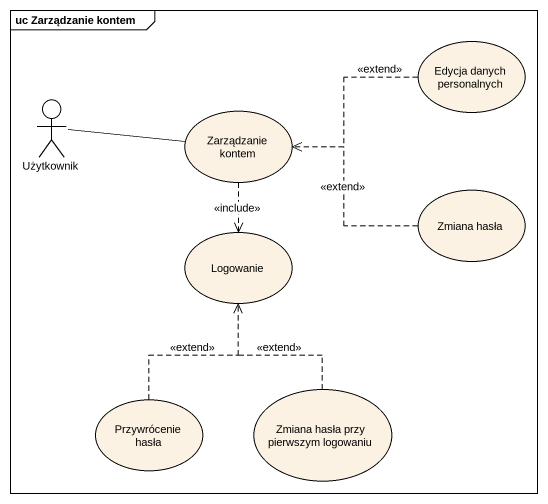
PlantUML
@startuml
mainframe uc Zarządzanie kontem
usecase "Edycja danych personalnych" as Edycja_danych_personalnych
actor Użytkownik
usecase "Zarządzanie kontem" as Zarządzanie_kontem
usecase "Zmiana hasła" as Zmiana_hasła
usecase Logowanie
usecase "Przywrócenie hasła" as Przywrócenie_hasła
usecase "Zmiana hasła przy pierwszym logowaniu" as Zmiana_hasła_przy_pierwszym
Edycja_danych_personalnych .left.> Zarządzanie_kontem : <<extend>>
Użytkownik -right- Zarządzanie_kontem
Zarządzanie_kontem ..> Logowanie : <<include>>
Zmiana_hasła .left.> Zarządzanie_kontem : <<extend>>
Przywrócenie_hasła .up.> Logowanie : <<extend>>
Zmiana_hasła_przy_pierwszym .up.> Logowanie : <<extend>>
@enduml
